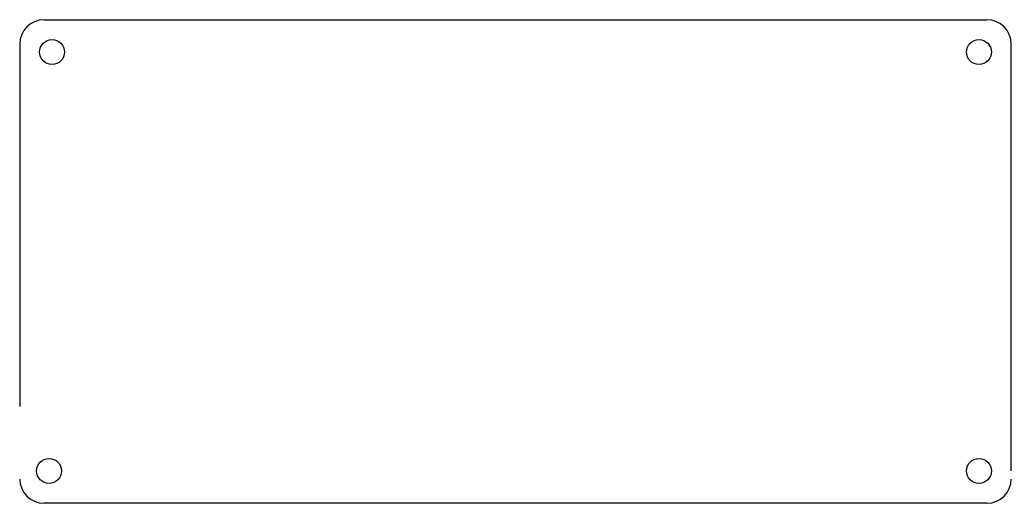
# Model space of a CAD drawing. Header units: millimetres. Extents: x 0 to 123, y 0 to 60.
import ezdxf

# ---------------------------------------------------------------- set-up
doc = ezdxf.new("R2010")
doc.units = ezdxf.units.MM
doc.layers.get('0').update_dxf_attribs({"lineweight": 25})

msp = doc.modelspace()

# ---------------------------------------------------------------- linework, layer by layer
for p, q in [((3, 60), (120, 60)), ((0, 57), (0, 12)), ((123, 4), (123, 57)), ((120, 0), (3, 0))]:
    msp.add_line(p, q)
for centre, radius in [((4, 56), 1.55), ((119, 56), 1.55), ((3.625, 4), 1.55), ((119, 4), 1.55), ((120, 3), 0)]:
    msp.add_circle(centre, radius)
for centre, start, end in [((3, 57), 90, 180), ((120, 57), 0, 90), ((3, 3), 180, 270), ((120, 3), 270, 0)]:
    msp.add_arc(centre, 3, start, end)

doc.saveas('drawing.dxf')
